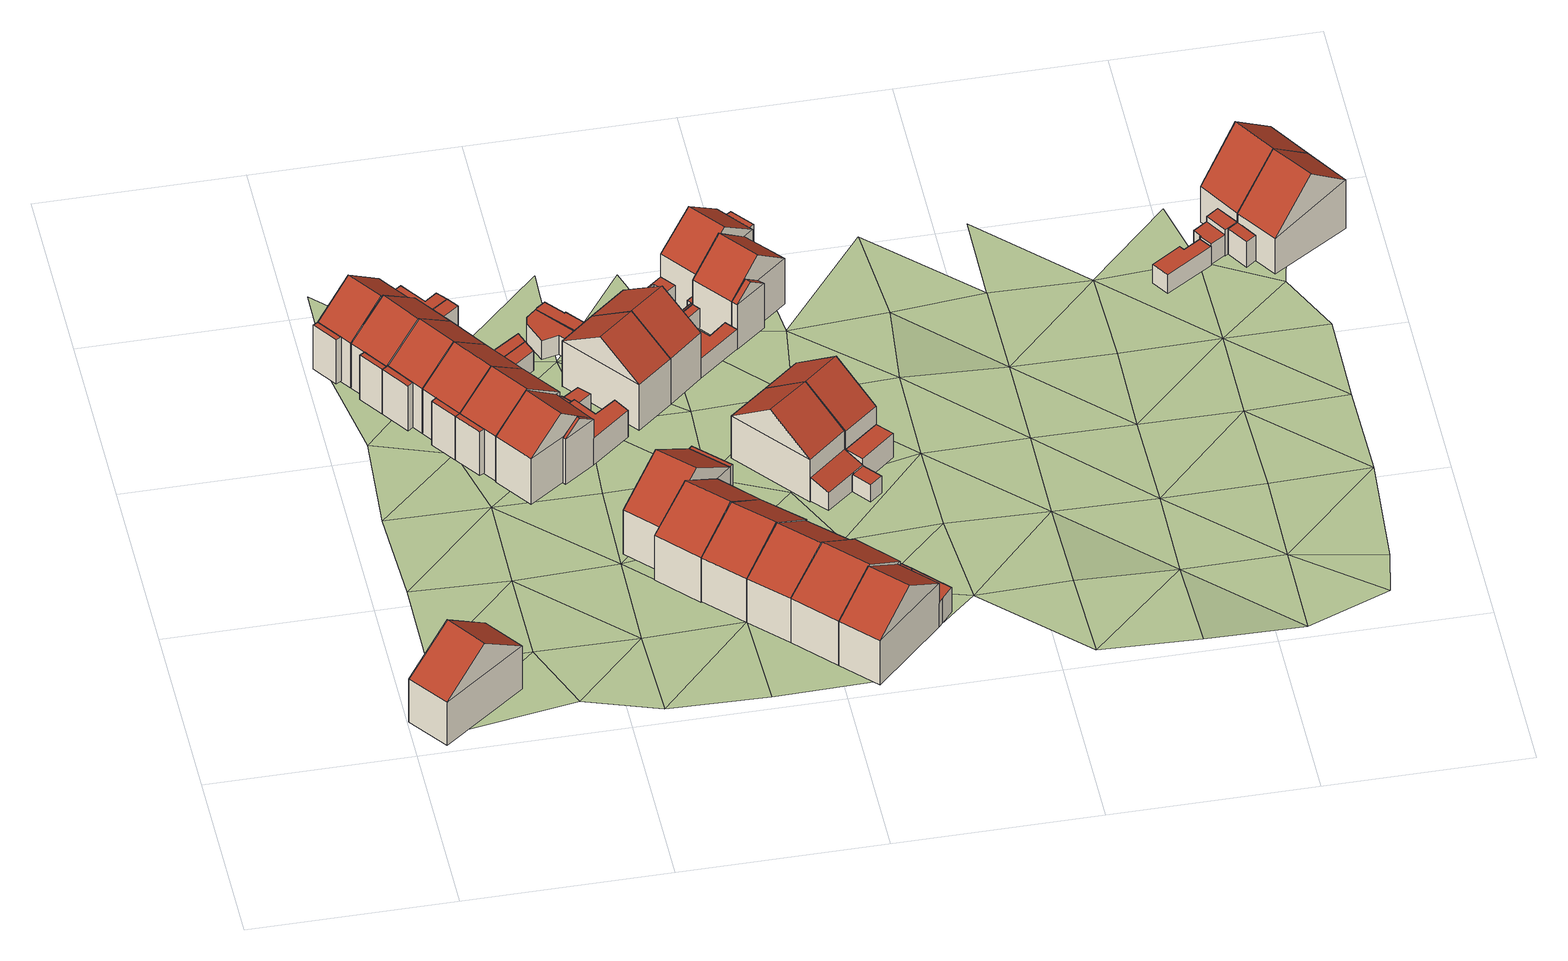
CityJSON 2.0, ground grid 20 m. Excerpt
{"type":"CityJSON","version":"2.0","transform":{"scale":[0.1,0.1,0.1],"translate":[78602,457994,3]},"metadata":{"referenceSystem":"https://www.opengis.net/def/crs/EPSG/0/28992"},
"CityObjects":{
"building1":{"type":"Building","attributes":{"RelativeEavesHeight":5.32,"AbsoluteEavesHeight":9.82,"RelativeRidgeHeight":9.09,"AbsoluteRidgeHeight":13.59,"roofType":"1030"},"geometry":[{"type":"Solid","lod":"2","boundaries":[[[[0,1,2,3]],[[1,4,5,2]],[[4,6,7,5]],[[6,0,3,7]],[[4,1,8]],[[0,6,9]],[[1,0,9,8]],[[6,4,8,9]],[[3,2,5,7]]]],"semantics":{"surfaces":[{"type":"WallSurface"},{"type":"RoofSurface","Slope":53.7,"Direction":234.2},{"type":"RoofSurface","Slope":53.7,"Direction":54.05},{"type":"GroundSurface"}],"values":[[0,0,0,0,0,0,1,2,3]]}}]},
"building2":{"type":"Building","children":["building2-1","building2-2","building2-3"]},
"building2-1":{"type":"BuildingPart","attributes":{"RelativeEavesHeight":2.54,"AbsoluteEavesHeight":6.92,"RelativeRidgeHeight":2.54,"AbsoluteRidgeHeight":6.92,"roofType":"1000"},"parents":["building2"],"geometry":[{"type":"Solid","lod":"2","boundaries":[[[[10,11,12,13]],[[11,14,15,12]],[[14,16,17,15]],[[16,18,19,17]],[[18,20,21,19]],[[20,22,23,21]],[[22,24,25,23]],[[24,10,13,25]],[[24,22,20,18,16,14,11,10]],[[13,12,15,17,19,21,23,25]]]],"semantics":{"surfaces":[{"type":"WallSurface"},{"type":"RoofSurface","Slope":90,"Direction":0},{"type":"GroundSurface"}],"values":[[0,0,0,0,0,0,0,0,1,2]]}}]},
"building2-2":{"type":"BuildingPart","attributes":{"RelativeEavesHeight":5.43,"AbsoluteEavesHeight":9.87,"RelativeRidgeHeight":8.55,"AbsoluteRidgeHeight":12.99,"roofType":"1030"},"parents":["building2"],"geometry":[{"type":"Solid","lod":"2","boundaries":[[[[26,27,28,29]],[[27,30,25,28]],[[30,31,23,25]],[[31,26,29,23]],[[30,27,32]],[[26,31,33]],[[27,26,33,32]],[[31,30,32,33]],[[29,28,25,23]]]],"semantics":{"surfaces":[{"type":"WallSurface"},{"type":"RoofSurface","Slope":52.38,"Direction":234.9},{"type":"RoofSurface","Slope":52.38,"Direction":54.9},{"type":"GroundSurface"}],"values":[[0,0,0,0,0,0,1,2,3]]}}]},
"building2-3":{"type":"BuildingPart","attributes":{"RelativeEavesHeight":5.42,"AbsoluteEavesHeight":9.87,"RelativeRidgeHeight":5.42,"AbsoluteRidgeHeight":9.87,"roofType":"1000"},"parents":["building2"],"geometry":[{"type":"Solid","lod":"2","boundaries":[[[[27,34,35,36]],[[34,37,38,35]],[[37,39,40,38]],[[39,27,36,40]],[[39,37,34,27]],[[36,35,38,40]]]],"semantics":{"surfaces":[{"type":"WallSurface"},{"type":"RoofSurface","Slope":90,"Direction":0},{"type":"GroundSurface"}],"values":[[0,0,0,0,1,2]]}}]},
"building3":{"type":"Building","children":["building3-1","building3-2","building3-3"]},
"building3-1":{"type":"BuildingPart","attributes":{"RelativeEavesHeight":2.55,"AbsoluteEavesHeight":6.92,"RelativeRidgeHeight":2.55,"AbsoluteRidgeHeight":6.92,"roofType":"1000"},"parents":["building3"],"geometry":[{"type":"Solid","lod":"2","boundaries":[[[[41,20,21,42]],[[20,43,44,21]],[[43,45,46,44]],[[45,47,48,46]],[[47,49,50,48]],[[49,51,52,50]],[[51,53,54,52]],[[53,41,42,54]],[[53,51,49,47,45,43,20,41]],[[42,21,44,46,48,50,52,54]]]],"semantics":{"surfaces":[{"type":"WallSurface"},{"type":"RoofSurface","Slope":90,"Direction":0},{"type":"GroundSurface"}],"values":[[0,0,0,0,0,0,0,0,1,2]]}}]},
"building3-2":{"type":"BuildingPart","attributes":{"RelativeEavesHeight":5.47,"AbsoluteEavesHeight":9.87,"RelativeRidgeHeight":8.59,"AbsoluteRidgeHeight":12.99,"roofType":"1030"},"parents":["building3"],"geometry":[{"type":"Solid","lod":"2","boundaries":[[[[55,26,29,56]],[[26,57,42,29]],[[57,58,59,42]],[[58,55,56,59]],[[57,26,60]],[[55,58,61]],[[26,55,61,60]],[[58,57,60,61]],[[56,29,42,59]]]],"semantics":{"surfaces":[{"type":"WallSurface"},{"type":"RoofSurface","Slope":53.4,"Direction":234.98},{"type":"RoofSurface","Slope":53.4,"Direction":55.13},{"type":"GroundSurface"}],"values":[[0,0,0,0,0,0,1,2,3]]}}]},
"building3-3":{"type":"BuildingPart","attributes":{"RelativeEavesHeight":5.47,"AbsoluteEavesHeight":9.87,"RelativeRidgeHeight":5.47,"AbsoluteRidgeHeight":9.87,"roofType":"1000"},"parents":["building3"],"geometry":[{"type":"Solid","lod":"2","boundaries":[[[[55,62,63,56]],[[62,64,65,63]],[[64,66,67,65]],[[66,55,56,67]],[[66,64,62,55]],[[56,63,65,67]]]],"semantics":{"surfaces":[{"type":"WallSurface"},{"type":"RoofSurface","Slope":90,"Direction":0},{"type":"GroundSurface"}],"values":[[0,0,0,0,1,2]]}}]},
"building4":{"type":"Building","children":["building4-1","building4-2","building4-3"]},
"building4-1":{"type":"BuildingPart","attributes":{"RelativeEavesHeight":2.4,"AbsoluteEavesHeight":6.73,"RelativeRidgeHeight":2.4,"AbsoluteRidgeHeight":6.73,"roofType":"1000"},"parents":["building4"],"geometry":[{"type":"Solid","lod":"2","boundaries":[[[[68,69,70,71]],[[69,72,73,70]],[[72,74,75,73]],[[74,76,77,75]],[[76,78,79,77]],[[78,80,81,79]],[[80,82,83,81]],[[82,68,71,83]],[[82,80,78,76,74,72,69,68]],[[71,70,73,75,77,79,81,83]]]],"semantics":{"surfaces":[{"type":"WallSurface"},{"type":"RoofSurface","Slope":90,"Direction":0},{"type":"GroundSurface"}],"values":[[0,0,0,0,0,0,0,0,1,2]]}}]},
"building4-2":{"type":"BuildingPart","attributes":{"RelativeEavesHeight":5.47,"AbsoluteEavesHeight":9.87,"RelativeRidgeHeight":8.59,"AbsoluteRidgeHeight":12.99,"roofType":"1030"},"parents":["building4"],"geometry":[{"type":"Solid","lod":"2","boundaries":[[[[84,85,86,87]],[[85,58,59,86]],[[58,88,89,59]],[[88,84,87,89]],[[58,85,90]],[[84,88,91]],[[85,84,91,90]],[[88,58,90,91]],[[87,86,59,89]]]],"semantics":{"surfaces":[{"type":"WallSurface"},{"type":"RoofSurface","Slope":53.21,"Direction":235.11},{"type":"RoofSurface","Slope":53.21,"Direction":55.19},{"type":"GroundSurface"}],"values":[[0,0,0,0,0,0,1,2,3]]}}]},
"building4-3":{"type":"BuildingPart","attributes":{"RelativeEavesHeight":5.47,"AbsoluteEavesHeight":9.87,"RelativeRidgeHeight":5.47,"AbsoluteRidgeHeight":9.87,"roofType":"1000"},"parents":["building4"],"geometry":[{"type":"Solid","lod":"2","boundaries":[[[[85,92,93,86]],[[92,94,95,93]],[[94,62,63,95]],[[62,85,86,63]],[[62,94,92,85]],[[86,93,95,63]]]],"semantics":{"surfaces":[{"type":"WallSurface"},{"type":"RoofSurface","Slope":90,"Direction":0},{"type":"GroundSurface"}],"values":[[0,0,0,0,1,2]]}}]},
"building5":{"type":"Building","children":["building5-1","building5-2","building5-3"]},
"building5-1":{"type":"BuildingPart","attributes":{"RelativeEavesHeight":2.39,"AbsoluteEavesHeight":6.73,"RelativeRidgeHeight":2.39,"AbsoluteRidgeHeight":6.73,"roofType":"1000"},"parents":["building5"],"geometry":[{"type":"Solid","lod":"2","boundaries":[[[[68,82,83,71]],[[82,96,97,83]],[[96,98,99,97]],[[98,100,101,99]],[[100,68,71,101]],[[100,98,96,82,68]],[[71,83,97,99,101]]]],"semantics":{"surfaces":[{"type":"WallSurface"},{"type":"RoofSurface","Slope":90,"Direction":0},{"type":"GroundSurface"}],"values":[[0,0,0,0,0,1,2]]}}]},
"building5-2":{"type":"BuildingPart","attributes":{"RelativeEavesHeight":5.47,"AbsoluteEavesHeight":9.87,"RelativeRidgeHeight":8.59,"AbsoluteRidgeHeight":12.99,"roofType":"1030"},"parents":["building5"],"geometry":[{"type":"Solid","lod":"2","boundaries":[[[[88,102,103,89]],[[102,104,105,103]],[[104,84,87,105]],[[84,88,89,87]],[[104,102,106]],[[88,84,91]],[[102,88,91,106]],[[84,104,106,91]],[[89,103,105,87]]]],"semantics":{"surfaces":[{"type":"WallSurface"},{"type":"RoofSurface","Slope":53.2,"Direction":54.79},{"type":"RoofSurface","Slope":53.2,"Direction":234.98},{"type":"GroundSurface"}],"values":[[0,0,0,0,0,0,1,2,3]]}}]},
"building5-3":{"type":"BuildingPart","attributes":{"RelativeEavesHeight":5.4,"AbsoluteEavesHeight":9.87,"RelativeRidgeHeight":5.4,"AbsoluteRidgeHeight":9.87,"roofType":"1000"},"parents":["building5"],"geometry":[{"type":"Solid","lod":"2","boundaries":[[[[104,107,108,109]],[[107,110,111,108]],[[110,112,113,111]],[[112,104,109,113]],[[112,110,107,104]],[[109,108,111,113]]]],"semantics":{"surfaces":[{"type":"WallSurface"},{"type":"RoofSurface","Slope":90,"Direction":0},{"type":"GroundSurface"}],"values":[[0,0,0,0,1,2]]}}]},
"building6":{"type":"Building","children":["building6-1","building6-2","building6-3","building6-4"]},
"building6-1":{"type":"BuildingPart","attributes":{"RelativeEavesHeight":2.95,"AbsoluteEavesHeight":7.33,"RelativeRidgeHeight":2.95,"AbsoluteRidgeHeight":7.33,"roofType":"1000"},"parents":["building6"],"geometry":[{"type":"Solid","lod":"2","boundaries":[[[[114,115,116,117]],[[115,118,119,116]],[[118,120,121,119]],[[120,114,117,121]],[[120,118,115,114]],[[117,116,119,121]]]],"semantics":{"surfaces":[{"type":"WallSurface"},{"type":"RoofSurface","Slope":90,"Direction":0},{"type":"GroundSurface"}],"values":[[0,0,0,0,1,2]]}}]},
"building6-2":{"type":"BuildingPart","attributes":{"RelativeEavesHeight":2.39,"AbsoluteEavesHeight":6.73,"RelativeRidgeHeight":2.39,"AbsoluteRidgeHeight":6.73,"roofType":"1000"},"parents":["building6"],"geometry":[{"type":"Solid","lod":"2","boundaries":[[[[122,123,124,125]],[[123,126,127,124]],[[126,128,129,127]],[[128,130,131,129]],[[130,132,133,131]],[[132,134,135,133]],[[134,136,137,135]],[[136,138,139,137]],[[138,140,141,139]],[[140,142,143,141]],[[142,122,125,143]],[[142,140,138,136,134,132,130,128,126,123,122]],[[125,124,127,129,131,133,135,137,139,141,143]]]],"semantics":{"surfaces":[{"type":"WallSurface"},{"type":"RoofSurface","Slope":90,"Direction":0},{"type":"GroundSurface"}],"values":[[0,0,0,0,0,0,0,0,0,0,0,1,2]]}}]},
"building6-3":{"type":"BuildingPart","attributes":{"RelativeEavesHeight":5.47,"AbsoluteEavesHeight":9.87,"RelativeRidgeHeight":8.59,"AbsoluteRidgeHeight":12.99,"roofType":"1030"},"parents":["building6"],"geometry":[{"type":"Solid","lod":"2","boundaries":[[[[144,104,105,145]],[[104,102,103,105]],[[102,146,117,103]],[[146,144,145,117]],[[102,104,106]],[[144,146,147]],[[104,144,147,106]],[[146,102,106,147]],[[145,105,103,117]]]],"semantics":{"surfaces":[{"type":"WallSurface"},{"type":"RoofSurface","Slope":53.22,"Direction":234.71},{"type":"RoofSurface","Slope":53.22,"Direction":54.7},{"type":"GroundSurface"}],"values":[[0,0,0,0,0,0,1,2,3]]}}]},
"building6-4":{"type":"BuildingPart","attributes":{"RelativeEavesHeight":5.41,"AbsoluteEavesHeight":9.87,"RelativeRidgeHeight":5.41,"AbsoluteRidgeHeight":9.87,"roofType":"1000"},"parents":["building6"],"geometry":[{"type":"Solid","lod":"2","boundaries":[[[[104,148,149,109]],[[148,150,151,149]],[[150,107,108,151]],[[107,104,109,108]],[[107,150,148,104]],[[109,149,151,108]]]],"semantics":{"surfaces":[{"type":"WallSurface"},{"type":"RoofSurface","Slope":90,"Direction":0},{"type":"GroundSurface"}],"values":[[0,0,0,0,1,2]]}}]},
"building7":{"type":"Building","children":["building7-1","building7-2","building7-3"]},
"building7-1":{"type":"BuildingPart","attributes":{"RelativeEavesHeight":3.24,"AbsoluteEavesHeight":7.55,"RelativeRidgeHeight":3.24,"AbsoluteRidgeHeight":7.55,"roofType":"1000"},"parents":["building7"],"geometry":[{"type":"Solid","lod":"2","boundaries":[[[[152,153,154,155]],[[153,156,141,154]],[[156,157,158,141]],[[157,159,160,158]],[[159,161,162,160]],[[161,152,155,162]],[[161,159,157,156,153,152]],[[155,154,141,158,160,162]]]],"semantics":{"surfaces":[{"type":"WallSurface"},{"type":"RoofSurface","Slope":90,"Direction":0},{"type":"GroundSurface"}],"values":[[0,0,0,0,0,0,1,2]]}}]},
"building7-2":{"type":"BuildingPart","attributes":{"RelativeEavesHeight":5.56,"AbsoluteEavesHeight":9.87,"RelativeRidgeHeight":8.67,"AbsoluteRidgeHeight":12.99,"roofType":"1030"},"parents":["building7"],"geometry":[{"type":"Solid","lod":"2","boundaries":[[[[163,144,164,165]],[[144,166,154,164]],[[166,167,168,154]],[[167,163,165,168]],[[166,144,169]],[[163,167,170]],[[144,163,170,169]],[[167,166,169,170]],[[165,164,154,168]]]],"semantics":{"surfaces":[{"type":"WallSurface"},{"type":"RoofSurface","Slope":51.45,"Direction":234.95},{"type":"RoofSurface","Slope":51.45,"Direction":55.42},{"type":"GroundSurface"}],"values":[[0,0,0,0,0,0,1,2,3]]}}]},
"building7-3":{"type":"BuildingPart","attributes":{"RelativeEavesHeight":5.57,"AbsoluteEavesHeight":9.87,"RelativeRidgeHeight":6.98,"AbsoluteRidgeHeight":11.29,"roofType":"1030"},"parents":["building7"],"geometry":[{"type":"Solid","lod":"2","boundaries":[[[[167,171,155,168]],[[171,172,173,155]],[[172,174,175,173]],[[174,167,168,175]],[[172,171,176]],[[167,174,177]],[[171,167,177,176]],[[174,172,176,177]],[[168,155,173,175]]]],"semantics":{"surfaces":[{"type":"WallSurface"},{"type":"RoofSurface","Slope":52.53,"Direction":55.69},{"type":"RoofSurface","Slope":52.53,"Direction":235.77},{"type":"GroundSurface"}],"values":[[0,0,0,0,0,0,1,2,3]]}}]},
"building8":{"type":"Building","children":["building8-1","building8-2"]},
"building8-1":{"type":"BuildingPart","attributes":{"RelativeEavesHeight":5.42,"AbsoluteEavesHeight":9.67,"RelativeRidgeHeight":9.14,"AbsoluteRidgeHeight":13.39,"roofType":"1030"},"parents":["building8"],"geometry":[{"type":"Solid","lod":"2","boundaries":[[[[178,179,180,181]],[[179,182,183,180]],[[182,184,185,183]],[[184,178,181,185]],[[182,179,186]],[[178,184,187]],[[179,178,187,186]],[[184,182,186,187]],[[181,180,183,185]]]],"semantics":{"surfaces":[{"type":"WallSurface"},{"type":"RoofSurface","Slope":54.06,"Direction":225.47},{"type":"RoofSurface","Slope":54.05,"Direction":44.92},{"type":"GroundSurface"}],"values":[[0,0,0,0,0,0,1,2,3]]}}]},
"building8-2":{"type":"BuildingPart","attributes":{"RelativeEavesHeight":5.42,"AbsoluteEavesHeight":9.67,"RelativeRidgeHeight":5.42,"AbsoluteRidgeHeight":9.67,"roofType":"1000"},"parents":["building8"],"geometry":[{"type":"Solid","lod":"2","boundaries":[[[[182,188,189,190]],[[188,191,192,189]],[[191,184,193,192]],[[184,182,190,193]],[[184,191,188,182]],[[190,189,192,193]]]],"semantics":{"surfaces":[{"type":"WallSurface"},{"type":"RoofSurface","Slope":90,"Direction":0},{"type":"GroundSurface"}],"values":[[0,0,0,0,1,2]]}}]},
"building9":{"type":"Building","children":["building9-1","building9-2"]},
"building9-1":{"type":"BuildingPart","attributes":{"RelativeEavesHeight":2.99,"AbsoluteEavesHeight":7.46,"RelativeRidgeHeight":2.99,"AbsoluteRidgeHeight":7.46,"roofType":"1000"},"parents":["building9"],"geometry":[{"type":"Solid","lod":"2","boundaries":[[[[194,195,196,197]],[[195,198,199,196]],[[198,200,201,199]],[[200,194,197,201]],[[200,198,195,194]],[[197,196,199,201]]]],"semantics":{"surfaces":[{"type":"WallSurface"},{"type":"RoofSurface","Slope":90,"Direction":0},{"type":"GroundSurface"}],"values":[[0,0,0,0,1,2]]}}]},
"building9-2":{"type":"BuildingPart","attributes":{"RelativeEavesHeight":5.48,"AbsoluteEavesHeight":9.89,"RelativeRidgeHeight":8.84,"AbsoluteRidgeHeight":13.25,"roofType":"1030"},"parents":["building9"],"geometry":[{"type":"Solid","lod":"2","boundaries":[[[[202,203,204,205]],[[203,206,207,204]],[[206,208,209,207]],[[208,202,205,209]],[[206,203,210]],[[202,208,211]],[[203,202,211,210]],[[208,206,210,211]],[[205,204,207,209]]]],"semantics":{"surfaces":[{"type":"WallSurface"},{"type":"RoofSurface","Slope":54.88,"Direction":225.86},{"type":"RoofSurface","Slope":54.88,"Direction":46.02},{"type":"GroundSurface"}],"values":[[0,0,0,0,0,0,1,2,3]]}}]},
"building10":{"type":"Building","children":["building10-1","building10-2"]},
"building10-1":{"type":"BuildingPart","attributes":{"RelativeEavesHeight":2.97,"AbsoluteEavesHeight":7.46,"RelativeRidgeHeight":2.97,"AbsoluteRidgeHeight":7.46,"roofType":"1010"},"parents":["building10"],"geometry":[{"type":"Solid","lod":"2","boundaries":[[[[212,213,214,215]],[[213,216,217,214]],[[216,218,219,217]],[[218,212,215,219]],[[218,216,213,212]],[[215,214,217,219]]]],"semantics":{"surfaces":[{"type":"WallSurface"},{"type":"RoofSurface","Slope":90,"Direction":0},{"type":"GroundSurface"}],"values":[[0,0,0,0,1,2]]}}]},
"building10-2":{"type":"BuildingPart","attributes":{"RelativeEavesHeight":5.43,"AbsoluteEavesHeight":9.89,"RelativeRidgeHeight":8.79,"AbsoluteRidgeHeight":13.25,"roofType":"1030"},"parents":["building10"],"geometry":[{"type":"Solid","lod":"2","boundaries":[[[[220,202,221,222]],[[202,208,197,221]],[[208,223,219,197]],[[223,220,222,219]],[[208,202,224]],[[220,223,225]],[[202,220,225,224]],[[223,208,224,225]],[[222,221,197,219]]]],"semantics":{"surfaces":[{"type":"WallSurface"},{"type":"RoofSurface","Slope":55.01,"Direction":225.31},{"type":"RoofSurface","Slope":55,"Direction":44.36},{"type":"GroundSurface"}],"values":[[0,0,0,0,0,0,1,2,3]]}}]},
"building11":{"type":"Building","children":["building11-1","building11-2"]},
"building11-1":{"type":"BuildingPart","attributes":{"RelativeEavesHeight":5.57,"AbsoluteEavesHeight":9.69,"RelativeRidgeHeight":8.73,"AbsoluteRidgeHeight":12.85,"roofType":"1030"},"parents":["building11"],"geometry":[{"type":"Solid","lod":"2","boundaries":[[[[226,227,228,229]],[[227,230,231,228]],[[230,232,233,231]],[[232,226,229,233]],[[230,227,234]],[[226,232,235]],[[227,226,235,234]],[[232,230,234,235]],[[229,228,231,233]]]],"semantics":{"surfaces":[{"type":"WallSurface"},{"type":"RoofSurface","Slope":55.3,"Direction":140.41},{"type":"RoofSurface","Slope":55.3,"Direction":320.34},{"type":"GroundSurface"}],"values":[[0,0,0,0,0,0,1,2,3]]}}]},
"building11-2":{"type":"BuildingPart","attributes":{"RelativeEavesHeight":2.34,"AbsoluteEavesHeight":6.62,"RelativeRidgeHeight":2.34,"AbsoluteRidgeHeight":6.62,"roofType":"1000"},"parents":["building11"],"geometry":[{"type":"Solid","lod":"2","boundaries":[[[[236,237,238,239]],[[237,240,241,238]],[[240,242,243,241]],[[242,244,245,243]],[[244,246,247,245]],[[246,248,249,247]],[[248,236,239,249]],[[248,246,244,242,240,237,236]],[[239,238,241,243,245,247,249]]]],"semantics":{"surfaces":[{"type":"WallSurface"},{"type":"RoofSurface","Slope":90,"Direction":0},{"type":"GroundSurface"}],"values":[[0,0,0,0,0,0,0,1,2]]}}]},
"building12":{"type":"Building","children":["building12-1","building12-2"]},
"building12-1":{"type":"BuildingPart","attributes":{"RelativeEavesHeight":2.95,"AbsoluteEavesHeight":7.46,"RelativeRidgeHeight":2.95,"AbsoluteRidgeHeight":7.46,"roofType":"1010"},"parents":["building12"],"geometry":[{"type":"Solid","lod":"2","boundaries":[[[[250,251,252,253]],[[251,254,255,252]],[[254,256,257,255]],[[256,250,253,257]],[[256,254,251,250]],[[253,252,255,257]]]],"semantics":{"surfaces":[{"type":"WallSurface"},{"type":"RoofSurface","Slope":90,"Direction":0},{"type":"GroundSurface"}],"values":[[0,0,0,0,1,2]]}}]},
"building12-2":{"type":"BuildingPart","attributes":{"RelativeEavesHeight":5.41,"AbsoluteEavesHeight":9.89,"RelativeRidgeHeight":8.77,"AbsoluteRidgeHeight":13.25,"roofType":"1030"},"parents":["building12"],"geometry":[{"type":"Solid","lod":"2","boundaries":[[[[258,220,222,259]],[[220,260,261,222]],[[260,262,257,261]],[[262,258,259,257]],[[260,220,263]],[[258,262,264]],[[220,258,264,263]],[[262,260,263,264]],[[259,222,261,257]]]],"semantics":{"surfaces":[{"type":"WallSurface"},{"type":"RoofSurface","Slope":54.95,"Direction":225.34},{"type":"RoofSurface","Slope":54.95,"Direction":44.49},{"type":"GroundSurface"}],"values":[[0,0,0,0,0,0,1,2,3]]}}]},
"building13":{"type":"Building","children":["building13-1","building13-2"]},
"building13-1":{"type":"BuildingPart","attributes":{"RelativeEavesHeight":5.57,"AbsoluteEavesHeight":9.69,"RelativeRidgeHeight":8.73,"AbsoluteRidgeHeight":12.85,"roofType":"1030"},"parents":["building13"],"geometry":[{"type":"Solid","lod":"2","boundaries":[[[[265,226,229,266]],[[226,232,233,229]],[[232,267,268,233]],[[267,265,266,268]],[[232,226,269]],[[265,267,270]],[[226,265,270,269]],[[267,232,269,270]],[[266,229,233,268]]]],"semantics":{"surfaces":[{"type":"WallSurface"},{"type":"RoofSurface","Slope":55.38,"Direction":140.54},{"type":"RoofSurface","Slope":55.38,"Direction":320.71},{"type":"GroundSurface"}],"values":[[0,0,0,0,0,0,1,2,3]]}}]},
"building13-2":{"type":"BuildingPart","attributes":{"RelativeEavesHeight":2.32,"AbsoluteEavesHeight":6.62,"RelativeRidgeHeight":2.32,"AbsoluteRidgeHeight":6.62,"roofType":"1000"},"parents":["building13"],"geometry":[{"type":"Solid","lod":"2","boundaries":[[[[271,272,273,274]],[[272,275,276,273]],[[275,277,278,276]],[[277,248,249,278]],[[248,279,280,249]],[[279,246,247,280]],[[246,281,282,247]],[[281,283,284,282]],[[283,285,286,284]],[[285,271,274,286]],[[285,283,281,246,279,248,277,275,272,271]],[[274,273,276,278,249,280,247,282,284,286]]]],"semantics":{"surfaces":[{"type":"WallSurface"},{"type":"RoofSurface","Slope":90,"Direction":0},{"type":"GroundSurface"}],"values":[[0,0,0,0,0,0,0,0,0,0,1,2]]}}]},
"building14":{"type":"Building","children":["building14-1","building14-2"]},
"building14-1":{"type":"BuildingPart","attributes":{"RelativeEavesHeight":2.91,"AbsoluteEavesHeight":7.46,"RelativeRidgeHeight":2.91,"AbsoluteRidgeHeight":7.46,"roofType":"1000"},"parents":["building14"],"geometry":[{"type":"Solid","lod":"2","boundaries":[[[[287,288,289,290]],[[288,291,292,289]],[[291,293,294,292]],[[293,287,290,294]],[[293,291,288,287]],[[290,289,292,294]]]],"semantics":{"surfaces":[{"type":"WallSurface"},{"type":"RoofSurface","Slope":90,"Direction":0},{"type":"GroundSurface"}],"values":[[0,0,0,0,1,2]]}}]},
"building14-2":{"type":"BuildingPart","attributes":{"RelativeEavesHeight":5.4,"AbsoluteEavesHeight":9.89,"RelativeRidgeHeight":8.76,"AbsoluteRidgeHeight":13.25,"roofType":"1030"},"parents":["building14"],"geometry":[{"type":"Solid","lod":"2","boundaries":[[[[295,258,259,296]],[[258,297,255,259]],[[297,298,289,255]],[[298,295,296,289]],[[297,258,299]],[[295,298,300]],[[258,295,300,299]],[[298,297,299,300]],[[296,259,255,289]]]],"semantics":{"surfaces":[{"type":"WallSurface"},{"type":"RoofSurface","Slope":55.99,"Direction":226.15},{"type":"RoofSurface","Slope":55.99,"Direction":46.88},{"type":"GroundSurface"}],"values":[[0,0,0,0,0,0,1,2,3]]}}]},
"building15":{"type":"Building","children":["building15-1","building15-2"]},
"building15-1":{"type":"BuildingPart","attributes":{"RelativeEavesHeight":2.91,"AbsoluteEavesHeight":7.46,"RelativeRidgeHeight":2.91,"AbsoluteRidgeHeight":7.46,"roofType":"1000"},"parents":["building15"],"geometry":[{"type":"Solid","lod":"2","boundaries":[[[[301,302,303,304]],[[302,287,290,303]],[[287,305,306,290]],[[305,307,308,306]],[[307,301,304,308]],[[307,305,287,302,301]],[[304,303,290,306,308]]]],"semantics":{"surfaces":[{"type":"WallSurface"},{"type":"RoofSurface","Slope":90,"Direction":198.06},{"type":"GroundSurface"}],"values":[[0,0,0,0,0,1,2]]}}]},
"building15-2":{"type":"BuildingPart","attributes":{"RelativeEavesHeight":5.41,"AbsoluteEavesHeight":9.89,"RelativeRidgeHeight":8.77,"AbsoluteRidgeHeight":13.25,"roofType":"1030"},"parents":["building15"],"geometry":[{"type":"Solid","lod":"2","boundaries":[[[[309,295,296,310]],[[295,311,303,296]],[[311,312,304,303]],[[312,309,310,304]],[[311,295,313]],[[309,312,314]],[[295,309,314,313]],[[312,311,313,314]],[[310,296,303,304]]]],"semantics":{"surfaces":[{"type":"WallSurface"},{"type":"RoofSurface","Slope":54.65,"Direction":225.91},{"type":"RoofSurface","Slope":54.65,"Direction":46.18},{"type":"GroundSurface"}],"values":[[0,0,0,0,0,0,1,2,3]]}}]},
"building16":{"type":"Building","children":["building16-1","building16-2","building16-3"]},
"building16-1":{"type":"BuildingPart","attributes":{"RelativeEavesHeight":5.24,"AbsoluteEavesHeight":9.41,"RelativeRidgeHeight":8.68,"AbsoluteRidgeHeight":12.86,"roofType":"1030"},"parents":["building16"],"geometry":[{"type":"Solid","lod":"2","boundaries":[[[[315,316,317,318]],[[316,319,320,317]],[[319,321,322,320]],[[321,315,318,322]],[[319,316,323]],[[315,321,324]],[[316,315,324,323]],[[321,319,323,324]],[[318,317,320,322]]]],"semantics":{"surfaces":[{"type":"WallSurface"},{"type":"RoofSurface","Slope":53.33,"Direction":140.43},{"type":"RoofSurface","Slope":53.33,"Direction":320.54},{"type":"GroundSurface"}],"values":[[0,0,0,0,0,0,1,2,3]]}}]},
"building16-2":{"type":"BuildingPart","attributes":{"RelativeEavesHeight":2.62,"AbsoluteEavesHeight":6.88,"RelativeRidgeHeight":2.99,"AbsoluteRidgeHeight":7.24,"roofType":"1010"},"parents":["building16"],"geometry":[{"type":"Solid","lod":"2","boundaries":[[[[325,326,327,328]],[[326,329,330,327]],[[329,331,332,330]],[[331,325,328,332]],[[331,329,326,325]],[[328,327,330,332]]]],"semantics":{"surfaces":[{"type":"WallSurface"},{"type":"RoofSurface","Slope":71.19,"Direction":140.39},{"type":"GroundSurface"}],"values":[[0,0,0,0,1,2]]}}]},
"building16-3":{"type":"BuildingPart","attributes":{"RelativeEavesHeight":2.15,"AbsoluteEavesHeight":6.42,"RelativeRidgeHeight":2.15,"AbsoluteRidgeHeight":6.42,"roofType":"1000"},"parents":["building16"],"geometry":[{"type":"Solid","lod":"2","boundaries":[[[[333,334,335,327]],[[334,336,337,335]],[[336,338,339,337]],[[338,333,327,339]],[[338,336,334,333]],[[327,335,337,339]]]],"semantics":{"surfaces":[{"type":"WallSurface"},{"type":"RoofSurface","Slope":90,"Direction":0},{"type":"GroundSurface"}],"values":[[0,0,0,0,1,2]]}}]},
"building17":{"type":"Building","children":["building17-1","building17-2","building17-3","building17-4","building17-5"]},
"building17-1":{"type":"BuildingPart","attributes":{"RelativeEavesHeight":5.57,"AbsoluteEavesHeight":9.52,"RelativeRidgeHeight":5.57,"AbsoluteRidgeHeight":9.52,"roofType":"1000"},"parents":["building17"],"geometry":[{"type":"Solid","lod":"2","boundaries":[[[[340,341,342,343]],[[341,344,345,342]],[[344,346,347,345]],[[346,340,343,347]],[[346,344,341,340]],[[343,342,345,347]]]],"semantics":{"surfaces":[{"type":"WallSurface"},{"type":"RoofSurface","Slope":90,"Direction":0},{"type":"GroundSurface"}],"values":[[0,0,0,0,1,2]]}}]},
"building17-2":{"type":"BuildingPart","attributes":{"RelativeEavesHeight":2.49,"AbsoluteEavesHeight":6.72,"RelativeRidgeHeight":2.49,"AbsoluteRidgeHeight":6.72,"roofType":"1000"},"parents":["building17"],"geometry":[{"type":"Solid","lod":"2","boundaries":[[[[348,349,350,351]],[[349,352,353,350]],[[352,354,355,353]],[[354,356,357,355]],[[356,358,359,357]],[[358,348,351,359]],[[358,356,354,352,349,348]],[[351,350,353,355,357,359]]]],"semantics":{"surfaces":[{"type":"WallSurface"},{"type":"RoofSurface","Slope":90,"Direction":0},{"type":"GroundSurface"}],"values":[[0,0,0,0,0,0,1,2]]}}]},
"building17-3":{"type":"BuildingPart","attributes":{"RelativeEavesHeight":5.56,"AbsoluteEavesHeight":9.52,"RelativeRidgeHeight":8.61,"AbsoluteRidgeHeight":12.57,"roofType":"1030"},"parents":["building17"],"geometry":[{"type":"Solid","lod":"2","boundaries":[[[[360,361,362,363]],[[361,364,365,362]],[[364,366,367,365]],[[366,360,363,367]],[[364,361,368]],[[360,366,369]],[[361,360,369,368]],[[366,364,368,369]],[[363,362,365,367]]]],"semantics":{"surfaces":[{"type":"WallSurface"},{"type":"RoofSurface","Slope":52.49,"Direction":231.56},{"type":"RoofSurface","Slope":52.49,"Direction":51.27},{"type":"GroundSurface"}],"values":[[0,0,0,0,0,0,1,2,3]]}}]},
"building17-4":{"type":"BuildingPart","attributes":{"RelativeEavesHeight":2.45,"AbsoluteEavesHeight":6.72,"RelativeRidgeHeight":2.45,"AbsoluteRidgeHeight":6.72,"roofType":"1000"},"parents":["building17"],"geometry":[{"type":"Solid","lod":"2","boundaries":[[[[370,371,372,373]],[[371,374,375,372]],[[374,376,377,375]],[[376,378,379,377]],[[378,370,373,379]],[[378,376,374,371,370]],[[373,372,375,377,379]]]],"semantics":{"surfaces":[{"type":"WallSurface"},{"type":"RoofSurface","Slope":90,"Direction":0},{"type":"GroundSurface"}],"values":[[0,0,0,0,0,1,2]]}}]},
"building17-5":{"type":"BuildingPart","attributes":{"RelativeEavesHeight":2.33,"AbsoluteEavesHeight":6.52,"RelativeRidgeHeight":2.33,"AbsoluteRidgeHeight":6.52,"roofType":"1000"},"parents":["building17"],"geometry":[{"type":"Solid","lod":"2","boundaries":[[[[380,381,382,383]],[[381,384,385,382]],[[384,386,387,385]],[[386,388,389,387]],[[388,390,391,389]],[[390,380,383,391]],[[390,388,386,384,381,380]],[[383,382,385,387,389,391]]]],"semantics":{"surfaces":[{"type":"WallSurface"},{"type":"RoofSurface","Slope":90,"Direction":0},{"type":"GroundSurface"}],"values":[[0,0,0,0,0,0,1,2]]}}]},
"building18":{"type":"Building","children":["building18-1","building18-2","building18-3","building18-4"]},
"building18-1":{"type":"BuildingPart","attributes":{"RelativeEavesHeight":2.38,"AbsoluteEavesHeight":6.52,"RelativeRidgeHeight":2.38,"AbsoluteRidgeHeight":6.52,"roofType":"1000"},"parents":["building18"],"geometry":[{"type":"Solid","lod":"2","boundaries":[[[[392,393,266,394]],[[393,395,396,266]],[[395,397,398,396]],[[397,399,400,398]],[[399,401,402,400]],[[401,392,394,402]],[[401,399,397,395,393,392]],[[394,266,396,398,400,402]]]],"semantics":{"surfaces":[{"type":"WallSurface"},{"type":"RoofSurface","Slope":90,"Direction":0},{"type":"GroundSurface"}],"values":[[0,0,0,0,0,0,1,2]]}}]},
"building18-2":{"type":"BuildingPart","attributes":{"RelativeEavesHeight":2.32,"AbsoluteEavesHeight":6.52,"RelativeRidgeHeight":2.32,"AbsoluteRidgeHeight":6.52,"roofType":"1000"},"parents":["building18"],"geometry":[{"type":"Solid","lod":"2","boundaries":[[[[403,404,405,406]],[[404,397,407,405]],[[397,395,408,407]],[[395,403,406,408]],[[395,397,404,403]],[[406,405,407,408]]]],"semantics":{"surfaces":[{"type":"WallSurface"},{"type":"RoofSurface","Slope":90,"Direction":0},{"type":"GroundSurface"}],"values":[[0,0,0,0,1,2]]}}]},
"building18-3":{"type":"BuildingPart","attributes":{"RelativeEavesHeight":5.51,"AbsoluteEavesHeight":9.52,"RelativeRidgeHeight":7.04,"AbsoluteRidgeHeight":11.05,"roofType":"1030"},"parents":["building18"],"geometry":[{"type":"Solid","lod":"2","boundaries":[[[[409,410,411,412]],[[410,413,414,411]],[[413,415,416,414]],[[415,409,412,416]],[[413,410,417]],[[409,415,418]],[[410,409,418,417]],[[415,413,417,418]],[[412,411,414,416]]]],"semantics":{"surfaces":[{"type":"WallSurface"},{"type":"RoofSurface","Slope":51.04,"Direction":230.9},{"type":"RoofSurface","Slope":51.05,"Direction":50.66},{"type":"GroundSurface"}],"values":[[0,0,0,0,0,0,1,2,3]]}}]},
"building18-4":{"type":"BuildingPart","attributes":{"RelativeEavesHeight":5.58,"AbsoluteEavesHeight":9.52,"RelativeRidgeHeight":8.63,"AbsoluteRidgeHeight":12.57,"roofType":"1030"},"parents":["building18"],"geometry":[{"type":"Solid","lod":"2","boundaries":[[[[410,419,420,421]],[[419,422,423,420]],[[422,424,425,423]],[[424,410,421,425]],[[422,419,426]],[[410,424,427]],[[419,410,427,426]],[[424,422,426,427]],[[421,420,423,425]]]],"semantics":{"surfaces":[{"type":"WallSurface"},{"type":"RoofSurface","Slope":50.94,"Direction":230.95},{"type":"RoofSurface","Slope":50.95,"Direction":50.81},{"type":"GroundSurface"}],"values":[[0,0,0,0,0,0,1,2,3]]}}]},
"building19":{"type":"Building","children":["building19-1","building19-2"]},
"building19-1":{"type":"BuildingPart","attributes":{"RelativeEavesHeight":3.04,"AbsoluteEavesHeight":7.21,"RelativeRidgeHeight":3.04,"AbsoluteRidgeHeight":7.21,"roofType":"1000"},"parents":["building19"],"geometry":[{"type":"Solid","lod":"2","boundaries":[[[[428,429,430,431]],[[429,432,433,430]],[[432,434,435,433]],[[434,428,431,435]],[[434,432,429,428]],[[431,430,433,435]]]],"semantics":{"surfaces":[{"type":"WallSurface"},{"type":"RoofSurface","Slope":90,"Direction":38.46},{"type":"GroundSurface"}],"values":[[0,0,0,0,1,2]]}}]},
"building19-2":{"type":"BuildingPart","attributes":{"RelativeEavesHeight":5.28,"AbsoluteEavesHeight":9.41,"RelativeRidgeHeight":8.72,"AbsoluteRidgeHeight":12.86,"roofType":"1030"},"parents":["building19"],"geometry":[{"type":"Solid","lod":"2","boundaries":[[[[321,436,437,438]],[[436,439,440,437]],[[439,441,442,440]],[[441,321,438,442]],[[439,436,443]],[[321,441,324]],[[436,321,324,443]],[[441,439,443,324]],[[438,437,440,442]]]],"semantics":{"surfaces":[{"type":"WallSurface"},{"type":"RoofSurface","Slope":53.63,"Direction":320.37},{"type":"RoofSurface","Slope":53.63,"Direction":139.93},{"type":"GroundSurface"}],"values":[[0,0,0,0,0,0,1,2,3]]}}]},
"building20":{"type":"Building","children":["building20-1","building20-2","building20-3","building20-4"]},
"building20-1":{"type":"BuildingPart","attributes":{"RelativeEavesHeight":3.18,"AbsoluteEavesHeight":7.11,"RelativeRidgeHeight":3.18,"AbsoluteRidgeHeight":7.11,"roofType":"1000"},"parents":["building20"],"geometry":[{"type":"Solid","lod":"2","boundaries":[[[[444,445,446,447]],[[445,448,449,446]],[[448,450,451,449]],[[450,444,447,451]],[[450,448,445,444]],[[447,446,449,451]]]],"semantics":{"surfaces":[{"type":"WallSurface"},{"type":"RoofSurface","Slope":90,"Direction":0},{"type":"GroundSurface"}],"values":[[0,0,0,0,1,2]]}}]},
"building20-2":{"type":"BuildingPart","attributes":{"RelativeEavesHeight":2.31,"AbsoluteEavesHeight":6.21,"RelativeRidgeHeight":2.31,"AbsoluteRidgeHeight":6.21,"roofType":"1000"},"parents":["building20"],"geometry":[{"type":"Solid","lod":"2","boundaries":[[[[452,453,454,455]],[[453,456,457,454]],[[456,458,459,457]],[[458,460,461,459]],[[460,462,463,461]],[[462,452,455,463]],[[462,460,458,456,453,452]],[[455,454,457,459,461,463]]]],"semantics":{"surfaces":[{"type":"WallSurface"},{"type":"RoofSurface","Slope":90,"Direction":0},{"type":"GroundSurface"}],"values":[[0,0,0,0,0,0,1,2]]}}]},
"building20-3":{"type":"BuildingPart","attributes":{"RelativeEavesHeight":2.56,"AbsoluteEavesHeight":6.51,"RelativeRidgeHeight":2.56,"AbsoluteRidgeHeight":6.51,"roofType":"1000"},"parents":["building20"],"geometry":[{"type":"Solid","lod":"2","boundaries":[[[[464,465,466,467]],[[465,468,469,466]],[[468,470,471,469]],[[470,472,473,471]],[[472,474,475,473]],[[474,464,467,475]],[[474,472,470,468,465,464]],[[467,466,469,471,473,475]]]],"semantics":{"surfaces":[{"type":"WallSurface"},{"type":"RoofSurface","Slope":90,"Direction":0},{"type":"GroundSurface"}],"values":[[0,0,0,0,0,0,1,2]]}}]},
"building20-4":{"type":"BuildingPart","attributes":{"RelativeEavesHeight":5.28,"AbsoluteEavesHeight":9.07,"RelativeRidgeHeight":9.6,"AbsoluteRidgeHeight":13.39,"roofType":"1030"},"parents":["building20"],"geometry":[{"type":"Solid","lod":"2","boundaries":[[[[476,477,478,479]],[[477,480,481,478]],[[480,482,483,481]],[[482,476,479,483]],[[480,477,484]],[[476,482,485]],[[477,476,485,484]],[[482,480,484,485]],[[479,478,481,483]]]],"semantics":{"surfaces":[{"type":"WallSurface"},{"type":"RoofSurface","Slope":40.99,"Direction":238.01},{"type":"RoofSurface","Slope":52.02,"Direction":57.61},{"type":"GroundSurface"}],"values":[[0,0,0,0,0,0,1,2,3]]}}]},
"building21":{"type":"Building","children":["building21-1","building21-2"]},
"building21-1":{"type":"BuildingPart","attributes":{"RelativeEavesHeight":5.21,"AbsoluteEavesHeight":9.07,"RelativeRidgeHeight":9.54,"AbsoluteRidgeHeight":13.39,"roofType":"1030"},"parents":["building21"],"geometry":[{"type":"Solid","lod":"2","boundaries":[[[[486,476,446,487]],[[476,482,488,446]],[[482,489,490,488]],[[489,486,487,490]],[[482,476,485]],[[486,489,491]],[[476,486,491,485]],[[489,482,485,491]],[[487,446,488,490]]]],"semantics":{"surfaces":[{"type":"WallSurface"},{"type":"RoofSurface","Slope":41.15,"Direction":236.64},{"type":"RoofSurface","Slope":52.16,"Direction":57.17},{"type":"GroundSurface"}],"values":[[0,0,0,0,0,0,1,2,3]]}}]},
"building21-2":{"type":"BuildingPart","attributes":{"RelativeEavesHeight":3.13,"AbsoluteEavesHeight":7.11,"RelativeRidgeHeight":3.13,"AbsoluteRidgeHeight":7.11,"roofType":"1000"},"parents":["building21"],"geometry":[{"type":"Solid","lod":"2","boundaries":[[[[492,493,494,495]],[[493,496,497,494]],[[496,445,498,497]],[[445,492,495,498]],[[445,496,493,492]],[[495,494,497,498]]]],"semantics":{"surfaces":[{"type":"WallSurface"},{"type":"RoofSurface","Slope":90,"Direction":147.85},{"type":"GroundSurface"}],"values":[[0,0,0,0,1,2]]}}]},
"terrain1":{"type":"TINRelief","geometry":[{"type":"CompositeSurface","lod":"2","boundaries":[[[499,500,501]],[[502,499,503]],[[500,504,501]],[[499,501,503]],[[505,502,506]],[[507,505,508]],[[502,503,506]],[[505,506,508]],[[501,504,509]],[[510,507,511]],[[503,501,509]],[[512,510,511]],[[504,513,509]],[[507,508,511]],[[506,503,514]],[[503,509,514]],[[508,506,515]],[[506,514,516]],[[509,513,517]],[[511,508,518]],[[506,516,515]],[[514,509,517]],[[513,519,517]],[[508,515,518]],[[516,514,520]],[[511,518,521]],[[514,517,522]],[[515,516,520]],[[517,519,523]],[[514,522,520]],[[518,515,524]],[[515,520,524]],[[522,517,525]],[[517,523,526]],[[518,524,527]],[[520,522,528]],[[518,527,529]],[[517,526,525]],[[522,525,528]],[[524,520,530]],[[520,528,530]],[[527,524,530]],[[526,523,531]],[[525,526,532]],[[528,525,533]],[[527,530,534]],[[526,531,532]],[[530,528,533]],[[527,534,535]],[[525,532,533]],[[534,530,536]],[[530,533,536]],[[532,531,537]],[[531,538,539]],[[533,532,537]],[[531,539,537]],[[534,536,540]],[[534,540,541]],[[536,533,542]],[[533,537,542]],[[539,538,543]],[[540,536,544]],[[537,539,543]],[[536,542,544]],[[538,545,543]],[[541,540,546]],[[542,537,547]],[[540,544,546]],[[537,543,547]],[[544,542,548]],[[543,545,549]],[[542,547,548]],[[546,544,550]],[[547,543,551]],[[544,548,552]],[[543,549,551]],[[553,546,550]],[[544,552,550]],[[548,547,554]],[[547,551,555]],[[547,555,554]],[[551,549,556]],[[552,548,557]],[[550,552,557]],[[548,554,557]],[[551,556,558]],[[555,551,559]],[[551,558,559]],[[554,555,559]],[[550,557,560]],[[550,560,561]],[[557,554,562]],[[554,559,562]],[[560,557,563]],[[557,562,564]],[[557,564,563]],[[560,563,565]]]}]}
},
"vertices":[
[28,1,68],[0,39,68],[0,39,15],[28,1,15],[83,100,68],[83,100,15],[110,63,68],[110,63,15],[42,70,106],[69,32,106],
[97,588,39],[96,589,39],[96,589,14],[97,588,14],[102,593,39],[102,593,14],[120,568,39],[120,568,14],[132,577,39],[132,577,14],[140,567,39],[140,567,14],[102,540,39],[102,540,14],[78,574,39],[78,574,14],
[36,493,69],[12,527,69],[12,527,14],[36,493,14],[78,574,69],[102,540,69],[45,551,100],[69,517,100],
[29,503,69],[29,503,15],[12,527,15],[24,500,69],[24,500,15],[7,524,69],[7,524,15],
[105,542,39],[105,542,14],[148,556,39],[148,556,14],[129,542,39],[129,542,14],[130,540,39],[130,540,14],[128,539,39],[128,539,14],[130,536,39],[130,536,14],[116,526,39],[116,526,14],
[62,456,69],[62,456,14],[105,542,69],[131,505,69],[131,505,14],[71,518,100],[96,480,100],
[57,453,69],[57,453,14],[41,476,69],[41,476,14],[46,479,69],[46,479,14],
[156,468,37],[142,488,37],[142,488,13],[156,468,13],[157,498,37],[157,498,13],[163,491,37],[163,491,13],[165,492,37],[165,492,13],[166,491,37],[166,491,13],[195,511,37],[195,511,13],[199,499,37],[199,499,13],
[88,420,69],[63,457,69],[63,457,14],[88,420,14],[156,468,69],[156,468,14],[97,481,100],[122,444,100],
[81,430,69],[81,430,14],[76,426,69],[76,426,14],
[204,485,37],[204,485,13],[182,468,37],[182,468,13],[165,455,37],[165,455,13],
[183,429,69],[183,429,14],[115,381,69],[115,381,14],[149,405,100],
[110,378,69],[110,378,15],[115,381,15],[93,402,69],[93,402,15],[98,406,69],[98,406,15],
[210,392,43],[202,403,43],[202,403,14],[210,392,14],[216,414,43],[216,414,14],[225,403,43],[225,403,14],
[216,414,37],[202,403,37],[202,403,13],[216,414,13],[200,405,37],[200,405,13],[207,410,37],[207,410,13],[203,416,37],[203,416,13],[213,423,37],[213,423,13],[218,418,37],[218,418,13],[234,429,37],[234,429,13],[244,418,37],[244,418,13],[226,404,37],[226,404,13],[225,403,37],[225,403,13],
[141,344,69],[141,344,14],[210,392,69],[175,368,100],
[133,356,69],[133,356,15],[128,353,69],[128,353,15],
[233,349,46],[206,390,46],[206,390,13],[233,349,13],[226,404,46],[241,381,46],[241,381,13],[262,396,46],[262,396,13],[271,380,46],[271,380,13],
[167,308,69],[141,344,13],[167,308,13],[206,390,69],[231,352,69],[231,352,13],[174,367,100],[199,330,100],
[233,349,69],[203,328,69],[203,328,13],[201,331,69],[201,331,13],[218,338,83],[216,342,83],
[267,194,67],[236,226,67],[236,226,13],[267,194,13],[311,296,67],[311,296,13],[343,264,67],[343,264,13],[273,261,104],[305,229,104],
[314,299,67],[314,299,12],[311,296,12],[346,267,67],[346,267,12],[343,264,12],
[361,214,45],[339,237,45],[339,237,15],[361,214,15],[343,240,45],[343,240,15],[364,218,45],[364,218,15],
[293,147,69],[257,185,69],[257,185,14],[293,147,14],[328,249,69],[328,249,14],[361,214,69],[361,214,14],[292,217,102],[327,181,102],
[375,200,45],[378,203,45],[378,203,15],[375,200,15],[400,181,45],[400,181,15],[397,179,45],[397,179,15],
[328,111,69],[293,147,15],[328,111,15],[397,179,69],[327,180,102],[363,145,102],
[318,418,67],[283,389,67],[283,389,11],[318,418,11],[226,461,67],[226,461,11],[259,489,67],[259,489,11],[254,425,99],[289,454,99],
[249,480,36],[231,502,36],[231,502,13],[249,480,13],[214,498,36],[214,498,13],[205,523,36],[205,523,13],[207,532,36],[207,532,13],[217,541,36],[217,541,13],[259,489,36],[259,489,13],
[410,164,45],[414,167,45],[414,167,15],[410,164,15],[435,145,45],[435,145,15],[432,143,45],[432,143,15],
[362,77,69],[362,77,15],[396,178,69],[396,178,15],[432,143,69],[362,145,102],[397,110,102],
[352,447,67],[352,447,11],[294,518,67],[294,518,11],[288,454,99],[323,482,99],
[243,532,36],[258,514,36],[258,514,13],[243,532,13],[259,515,36],[259,515,13],[272,500,36],[272,500,13],[247,505,36],[247,505,13],[219,543,36],[219,543,13],[227,549,36],[227,549,13],[242,531,36],[242,531,13],
[484,121,45],[470,107,45],[470,107,15],[484,121,15],[433,147,45],[433,147,15],[446,159,45],[446,159,15],
[399,38,69],[399,38,15],[435,145,69],[470,107,69],[398,111,102],[435,73,102],
[499,71,45],[467,104,45],[467,104,15],[499,71,15],[514,89,45],[514,89,15],[503,76,45],[503,76,15],
[431,5,69],[431,5,15],[467,104,69],[499,71,69],[433,71,102],[465,38,102],
[455,295,64],[417,263,64],[417,263,12],[455,295,12],[358,335,64],[358,335,12],[396,366,64],[396,366,12],[387,299,99],[426,330,99],
[455,295,42],[469,278,35],[469,278,13],[455,295,13],[431,247,35],[431,247,13],[417,263,42],[417,263,13],
[469,278,34],[483,261,34],[483,261,13],[471,251,34],[471,251,13],[457,268,34],[457,268,13],
[406,602,65],[411,605,65],[411,605,9],[406,602,9],[428,584,65],[428,584,9],[423,580,65],[423,580,9],
[337,561,37],[348,547,37],[348,547,12],[337,561,12],[339,540,37],[339,540,12],[329,552,37],[329,552,12],[321,546,37],[321,546,12],[320,547,37],[320,547,12],
[364,526,65],[337,561,65],[337,561,10],[364,526,10],[399,611,65],[399,611,10],[426,577,65],[426,577,10],[368,586,96],[395,552,96],
[334,501,37],[318,488,37],[318,488,13],[334,501,13],[294,518,37],[294,518,13],[290,523,37],[290,523,13],[306,536,37],[306,536,13],
[364,526,35],[334,501,35],[334,501,12],[364,526,12],[333,503,35],[333,503,12],[358,523,35],[358,523,12],[355,527,35],[355,527,12],[360,531,35],[360,531,12],
[392,480,35],[352,447,35],[392,480,11],[318,488,35],[318,488,11],[347,500,35],[347,500,11],[366,476,35],[366,476,11],[383,491,35],[383,491,11],
[359,521,35],[364,514,35],[364,514,12],[359,521,12],[347,500,12],[318,488,12],
[392,480,65],[388,485,65],[388,485,10],[392,480,10],[417,509,65],[417,509,10],[422,504,65],[422,504,10],[403,497,80],[407,492,80],
[359,521,65],[359,521,9],[388,485,9],[417,569,65],[417,569,9],[447,533,65],[447,533,9],[388,545,96],[417,509,96],
[503,307,42],[469,278,42],[469,278,12],[503,307,12],[456,294,42],[456,294,12],[490,322,42],[490,322,12],
[430,394,64],[430,394,11],[396,366,11],[490,322,64],[490,322,11],[456,294,64],[456,294,11],[460,358,99],
[852,549,41],[866,527,41],[866,527,9],[852,549,9],[853,519,41],[853,519,9],[840,540,41],[840,540,9],
[792,479,32],[781,496,32],[781,496,9],[792,479,9],[810,515,32],[810,515,9],[813,510,32],[813,510,9],[830,521,32],[830,521,9],[838,509,32],[838,509,9],
[830,521,35],[831,521,35],[831,521,10],[830,521,10],[826,530,35],[826,530,10],[840,540,35],[840,540,10],[853,519,35],[853,519,10],[838,509,35],[838,509,10],
[866,527,52],[840,569,52],[840,569,8],[866,527,8],[915,618,69],[915,618,8],[941,576,69],[941,576,8],[877,593,104],[904,551,104],
[893,486,52],[893,486,9],[941,576,9],[968,534,69],[968,534,9],[931,510,104],
[879,506,41],[869,499,41],[869,499,10],[879,506,10],[856,520,41],[856,520,10],[866,527,10],
[32,110,15],[22,12,17],[129,110,15],[33,213,14],[129,209,14],[158,36,15],[29,311,14],[130,310,14],[36,414,14],[111,386,15],[230,110,14],[20,505,15],[130,512,14],[21,619,16],[232,11,15],[231,212,14],[238,403,14],[233,310,13],[328,112,15],[227,492,13],[331,9,14],[331,313,12],[230,610,13],[352,229,15],[429,10,15],[334,405,11],[436,203,15],[452,132,16],[331,512,13],[402,278,13],[304,597,13],[429,409,11],[538,106,16],[530,209,14],[529,309,11],[441,497,9],[429,609,9],[529,411,13],[630,209,11],[633,13,15],[631,110,14],[538,502,10],[530,609,9],[631,312,9],[730,110,10],[631,410,9],[732,10,14],[630,510,11],[731,209,9],[730,312,8],[829,10,12],[729,511,8],[830,111,10],[731,410,8],[631,608,8],[829,310,9],[831,209,10],[912,43,12],[829,410,9],[921,90,12],[930,210,11],[827,515,10],[810,592,9],[929,311,11],[900,472,11],[930,408,11],[929,609,8]
]}
